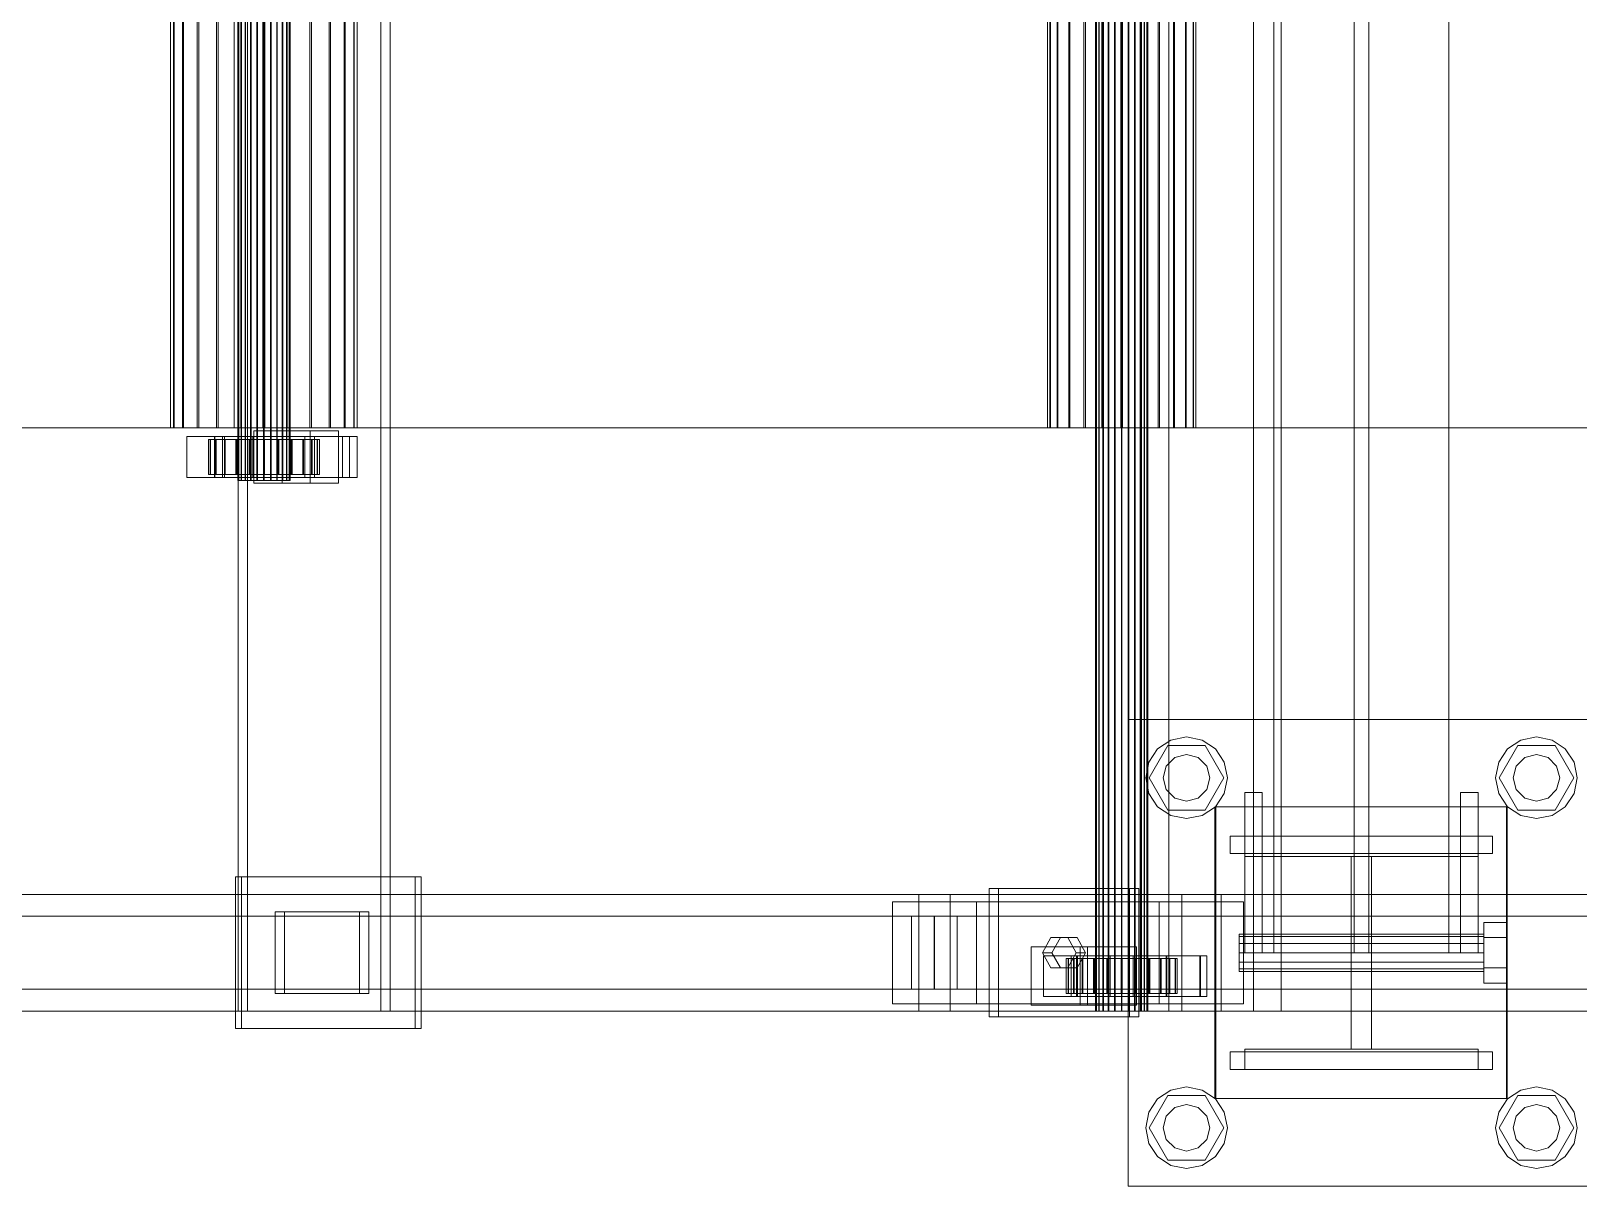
# Model space of a CAD drawing. Header units: millimetres. Extents: x -2500 to 58855, y -53268 to 6837.
# Drawn here: x 35230 to 35760, y -18510 to -18114 of the extents above; entities that cross this region are included whole.
import ezdxf

# ---------------------------------------------------------------- set-up
doc = ezdxf.new("R2010")
doc.units = ezdxf.units.MM
doc.layers.add('superior_C03', color=7, linetype='Continuous', lineweight=0)

msp = doc.modelspace()

# ---------------------------------------------------------------- linework, layer by layer
at = {"layer": 'superior_C03'}
for p, q in [((35300.922, -17550), (35300.922, -18450)), ((35304.154, -18450), (35304.154, -17550)), ((35349.845, -18450), (35349.845, -17550)), ((35353.077, -17550), (35353.077, -18450)), ((35594.959, -18450), (35594.959, -17550)), ((35595.24, -18450), (35595.24, -17550)), ((35595.291, -18450), (35595.291, -17550)), ((35596.116, -18450), (35596.116, -17550)), ((35596.214, -18450), (35596.214, -17550)), ((35597.526, -18450), (35597.526, -17550)), ((35597.664, -18450), (35597.664, -17550)), ((35599.374, -18450), (35599.374, -17550)), ((35599.543, -18450), (35599.543, -17550)), ((35601.535, -18450), (35601.535, -17550)), ((35601.724, -18450), (35601.724, -17550)), ((35603.86, -18450), (35603.86, -17550)), ((35604.056, -18450), (35604.056, -17550)), ((35606.193, -18450), (35606.193, -17550)), ((35606.382, -18450), (35606.382, -17550)), ((35608.373, -18450), (35608.373, -17550)), ((35608.543, -18450), (35608.543, -17550)), ((35610.253, -18450), (35610.253, -17550)), ((35610.391, -18450), (35610.391, -17550)), ((35610.702, -17550), (35610.702, -18450)), ((35611.703, -18450), (35611.703, -17550)), ((35611.801, -18450), (35611.801, -17550)), ((35612.626, -17550), (35612.626, -18450)), ((35612.677, -18450), (35612.677, -17550)), ((35612.958, -18450), (35612.958, -17550)), ((35620.127, -18450), (35620.127, -17550)), ((35649.224, -18450), (35649.224, -17550)), ((35658.65, -17550), (35658.65, -18450)), ((35656.195, -17570), (35656.195, -18430)), ((35683.695, -17570), (35683.695, -18430)), ((35688.695, -18430), (35688.695, -17570)), ((35716.195, -18430), (35716.195, -17570)), ((35300.765, -18268), (35300.765, -17732)), ((35301.046, -18268), (35301.046, -17732)), ((35301.097, -18268), (35301.097, -17732)), ((35301.921, -18268), (35301.921, -17732)), ((35302.019, -18268), (35302.019, -17732)), ((35303.331, -18268), (35303.331, -17732)), ((35303.47, -18268), (35303.47, -17732)), ((35305.18, -18268), (35305.18, -17732)), ((35305.349, -18268), (35305.349, -17732)), ((35307.34, -18268), (35307.34, -17732)), ((35307.529, -18268), (35307.529, -17732)), ((35309.666, -18268), (35309.666, -17732)), ((35309.862, -18268), (35309.862, -17732)), ((35311.999, -18268), (35311.999, -17732)), ((35312.188, -18268), (35312.188, -17732)), ((35314.179, -18268), (35314.179, -17732)), ((35314.349, -18268), (35314.349, -17732)), ((35316.058, -18268), (35316.058, -17732)), ((35316.197, -18268), (35316.197, -17732)), ((35317.509, -18268), (35317.509, -17732)), ((35317.607, -18268), (35317.607, -17732)), ((35318.431, -17732), (35318.431, -18268)), ((35318.482, -18268), (35318.482, -17732)), ((35318.763, -18268), (35318.763, -17732)), ((35277.766, -18250), (35277.766, -17750)), ((35278.766, -18250), (35278.766, -17750)), ((35278.946, -18250), (35278.946, -17750)), ((35281.879, -18250), (35281.879, -17750)), ((35282.227, -18250), (35282.227, -17750)), ((35286.892, -18250), (35286.892, -17750)), ((35287.384, -18250), (35287.384, -17750)), ((35293.464, -18250), (35293.464, -17750)), ((35294.066, -18250), (35294.066, -17750)), ((35301.146, -18250), (35301.146, -17750)), ((35301.818, -18250), (35301.818, -17750)), ((35309.416, -18250), (35309.416, -17750)), ((35310.112, -18250), (35310.112, -17750)), ((35317.71, -18250), (35317.71, -17750)), ((35318.382, -18250), (35318.382, -17750)), ((35325.462, -18250), (35325.462, -17750)), ((35326.064, -18250), (35326.064, -17750)), ((35332.144, -18250), (35332.144, -17750)), ((35332.636, -18250), (35332.636, -17750)), ((35337.301, -18250), (35337.301, -17750)), ((35337.649, -18250), (35337.649, -17750)), ((35340.582, -17750), (35340.582, -18250)), ((35340.762, -18250), (35340.762, -17750)), ((35341.762, -18250), (35341.762, -17750)), ((35578.56, -18250), (35578.56, -17750)), ((35579.354, -18250), (35579.354, -17750)), ((35579.497, -18250), (35579.497, -17750)), ((35581.824, -18250), (35581.824, -17750)), ((35582.101, -18250), (35582.101, -17750)), ((35585.804, -18250), (35585.804, -17750)), ((35586.194, -18250), (35586.194, -17750)), ((35591.02, -18250), (35591.02, -17750)), ((35591.498, -18250), (35591.498, -17750)), ((35597.118, -18250), (35597.118, -17750)), ((35597.652, -18250), (35597.652, -17750)), ((35603.682, -18250), (35603.682, -17750)), ((35604.235, -18250), (35604.235, -17750)), ((35610.265, -18250), (35610.265, -17750)), ((35610.799, -18250), (35610.799, -17750)), ((35616.418, -18250), (35616.418, -17750)), ((35616.897, -18250), (35616.897, -17750)), ((35621.722, -18250), (35621.722, -17750)), ((35622.113, -18250), (35622.113, -17750)), ((35625.816, -18250), (35625.816, -17750)), ((35626.092, -18250), (35626.092, -17750)), ((35628.42, -17750), (35628.42, -18250)), ((35628.563, -18250), (35628.563, -17750)), ((35629.357, -18250), (35629.357, -17750)), ((35299.53, -18000), (35299.53, -18250)), ((35301.146, -18250), (35301.146, -18000)), ((36944.047, -18250), (27467.597, -18250)), ((27468.944, -18250), (36945.393, -18250)), ((34355.738, -18250), (35299.53, -18250)), ((34357.353, -18250), (35301.146, -18250)), ((35278.946, -18250), (35277.766, -18250)), ((35277.766, -18250), (35278.766, -18250)), ((35278.766, -18250), (35281.879, -18250)), ((35282.227, -18250), (35278.946, -18250)), ((35281.879, -18250), (35286.892, -18250)), ((35287.384, -18250), (35282.227, -18250)), ((35292.976, -18253), (35283.346, -18253)), ((35283.346, -18253), (35283.346, -18267)), ((35296.273, -18253), (35283.346, -18253)), ((35286.892, -18250), (35293.464, -18250)), ((35294.066, -18250), (35287.384, -18250)), ((35339.071, -18253), (35292.845, -18253)), ((35292.845, -18253), (35292.845, -18267)), ((35295.538, -18253), (35292.845, -18253)), ((35292.976, -18267), (35292.976, -18253)), ((35292.976, -18253), (35305.903, -18253)), ((35293.464, -18250), (35301.146, -18250)), ((35301.818, -18250), (35294.066, -18250)), ((35295.538, -18267), (35295.538, -18253)), ((35295.538, -18253), (35341.764, -18253)), ((35296.273, -18267), (35296.273, -18253)), ((35296.273, -18253), (35305.903, -18253)), ((35299.53, -18250), (35301.146, -18250)), ((35299.53, -18250), (36243.323, -18250)), ((35301.146, -18250), (36244.939, -18250)), ((35301.146, -18250), (35309.416, -18250)), ((35310.112, -18250), (35301.818, -18250)), ((35305.903, -18253), (35305.903, -18267)), ((35325.589, -18251), (35306.328, -18251)), ((35306.328, -18251), (35306.328, -18269)), ((35316.023, -18251), (35306.328, -18251)), ((35309.416, -18250), (35317.71, -18250)), ((35318.382, -18250), (35310.112, -18250)), ((35323.794, -18253), (35314.163, -18253)), ((35314.163, -18253), (35314.163, -18267)), ((35327.09, -18253), (35314.163, -18253)), ((35316.023, -18269), (35316.023, -18251)), ((35316.023, -18251), (35335.284, -18251)), ((35317.71, -18250), (35325.462, -18250)), ((35326.064, -18250), (35318.382, -18250)), ((35323.794, -18267), (35323.794, -18253)), ((35323.794, -18253), (35336.721, -18253)), ((35325.462, -18250), (35332.144, -18250)), ((35325.589, -18269), (35325.589, -18251)), ((35325.589, -18251), (35335.284, -18251)), ((35332.636, -18250), (35326.064, -18250)), ((35327.09, -18267), (35327.09, -18253)), ((35327.09, -18253), (35336.721, -18253)), ((35332.144, -18250), (35337.301, -18250)), ((35337.649, -18250), (35332.636, -18250)), ((35335.284, -18251), (35335.284, -18269)), ((35336.721, -18253), (35336.721, -18267)), ((35337.301, -18250), (35340.582, -18250)), ((35340.762, -18250), (35337.649, -18250)), ((35339.071, -18267), (35339.071, -18253)), ((35339.071, -18253), (35341.764, -18253)), ((35340.582, -18250), (35341.762, -18250)), ((35341.762, -18250), (35340.762, -18250)), ((35341.764, -18253), (35341.764, -18267)), ((35579.497, -18250), (35578.56, -18250)), ((35578.56, -18250), (35579.354, -18250)), ((35579.354, -18250), (35581.824, -18250)), ((35582.101, -18250), (35579.497, -18250)), ((35581.824, -18250), (35585.804, -18250)), ((35586.194, -18250), (35582.101, -18250)), ((35585.804, -18250), (35591.02, -18250)), ((35591.498, -18250), (35586.194, -18250)), ((35591.02, -18250), (35597.118, -18250)), ((35597.652, -18250), (35591.498, -18250)), ((35597.118, -18250), (35603.682, -18250)), ((35604.235, -18250), (35597.652, -18250)), ((35603.682, -18250), (35610.265, -18250)), ((35610.799, -18250), (35604.235, -18250)), ((35610.265, -18250), (35616.418, -18250)), ((35616.897, -18250), (35610.799, -18250)), ((35616.418, -18250), (35621.722, -18250)), ((35622.113, -18250), (35616.897, -18250)), ((35621.722, -18250), (35625.816, -18250)), ((35626.092, -18250), (35622.113, -18250)), ((35625.816, -18250), (35628.42, -18250)), ((35628.563, -18250), (35626.092, -18250)), ((35628.42, -18250), (35629.357, -18250)), ((35629.357, -18250), (35628.563, -18250)), ((35291.359, -18254), (35290.765, -18254)), ((35290.765, -18254), (35300.765, -18254)), ((35290.765, -18266), (35290.765, -18254)), ((35290.765, -18254), (35291.466, -18254)), ((35293.207, -18254), (35291.359, -18254)), ((35291.359, -18254), (35301.046, -18254)), ((35291.359, -18266), (35291.359, -18254)), ((35291.466, -18254), (35301.097, -18254)), ((35291.466, -18266), (35291.466, -18254)), ((35291.466, -18254), (35293.414, -18254)), ((35296.184, -18254), (35293.207, -18254)), ((35293.207, -18254), (35301.921, -18254)), ((35293.207, -18266), (35293.207, -18254)), ((35293.414, -18254), (35302.019, -18254)), ((35293.414, -18266), (35293.414, -18254)), ((35293.414, -18254), (35296.476, -18254)), ((35300.086, -18254), (35296.184, -18254)), ((35296.184, -18254), (35303.331, -18254)), ((35296.184, -18266), (35296.184, -18254)), ((35296.476, -18254), (35303.47, -18254)), ((35296.476, -18266), (35296.476, -18254)), ((35296.476, -18254), (35300.444, -18254)), ((35304.647, -18254), (35300.086, -18254)), ((35300.086, -18254), (35305.18, -18254)), ((35300.086, -18266), (35300.086, -18254)), ((35300.444, -18254), (35305.349, -18254)), ((35300.444, -18266), (35300.444, -18254)), ((35300.444, -18254), (35305.046, -18254)), ((35300.765, -18254), (35301.046, -18254)), ((35300.765, -18254), (35300.765, -18266)), ((35301.097, -18254), (35300.765, -18254)), ((35301.046, -18254), (35301.921, -18254)), ((35301.046, -18254), (35301.046, -18266)), ((35301.097, -18254), (35301.097, -18266)), ((35302.019, -18254), (35301.097, -18254)), ((35301.921, -18254), (35303.331, -18254)), ((35301.921, -18254), (35301.921, -18266)), ((35302.019, -18254), (35302.019, -18266)), ((35303.47, -18254), (35302.019, -18254)), ((35303.331, -18254), (35305.18, -18254)), ((35303.331, -18254), (35303.331, -18266)), ((35303.47, -18254), (35303.47, -18266)), ((35305.349, -18254), (35303.47, -18254)), ((35309.557, -18254), (35304.647, -18254)), ((35304.647, -18254), (35307.34, -18254)), ((35304.647, -18266), (35304.647, -18254)), ((35305.046, -18254), (35307.529, -18254)), ((35305.046, -18266), (35305.046, -18254)), ((35305.046, -18254), (35309.971, -18254)), ((35305.18, -18254), (35307.34, -18254)), ((35305.18, -18254), (35305.18, -18266)), ((35305.349, -18254), (35305.349, -18266)), ((35307.529, -18254), (35305.349, -18254)), ((35307.34, -18254), (35309.666, -18254)), ((35307.34, -18254), (35307.34, -18266)), ((35307.529, -18254), (35307.529, -18266)), ((35309.862, -18254), (35307.529, -18254)), ((35314.482, -18254), (35309.557, -18254)), ((35309.557, -18254), (35309.666, -18254)), ((35309.557, -18266), (35309.557, -18254)), ((35309.666, -18254), (35311.999, -18254)), ((35309.666, -18254), (35309.666, -18266)), ((35309.971, -18254), (35309.862, -18254)), ((35309.862, -18254), (35309.862, -18266)), ((35312.188, -18254), (35309.862, -18254)), ((35309.971, -18266), (35309.971, -18254)), ((35309.971, -18254), (35314.881, -18254)), ((35314.482, -18254), (35311.999, -18254)), ((35311.999, -18254), (35314.179, -18254)), ((35311.999, -18254), (35311.999, -18266)), ((35314.881, -18254), (35312.188, -18254)), ((35312.188, -18254), (35312.188, -18266)), ((35314.349, -18254), (35312.188, -18254)), ((35319.084, -18254), (35314.179, -18254)), ((35314.179, -18254), (35316.058, -18254)), ((35314.179, -18254), (35314.179, -18266)), ((35319.442, -18254), (35314.349, -18254)), ((35314.349, -18254), (35314.349, -18266)), ((35316.197, -18254), (35314.349, -18254)), ((35319.084, -18254), (35314.482, -18254)), ((35314.482, -18266), (35314.482, -18254)), ((35314.881, -18266), (35314.881, -18254)), ((35314.881, -18254), (35319.442, -18254)), ((35323.052, -18254), (35316.058, -18254)), ((35316.058, -18254), (35317.509, -18254)), ((35316.058, -18254), (35316.058, -18266)), ((35323.344, -18254), (35316.197, -18254)), ((35316.197, -18254), (35316.197, -18266)), ((35317.607, -18254), (35316.197, -18254)), ((35326.114, -18254), (35317.509, -18254)), ((35317.509, -18254), (35318.431, -18254)), ((35317.509, -18254), (35317.509, -18266)), ((35326.321, -18254), (35317.607, -18254)), ((35317.607, -18254), (35317.607, -18266)), ((35318.482, -18254), (35317.607, -18254)), ((35318.431, -18254), (35328.062, -18254)), ((35318.431, -18266), (35318.431, -18254)), ((35318.431, -18254), (35318.763, -18254)), ((35328.169, -18254), (35318.482, -18254)), ((35318.482, -18254), (35318.482, -18266)), ((35318.763, -18254), (35318.482, -18254)), ((35328.763, -18254), (35318.763, -18254)), ((35318.763, -18254), (35318.763, -18266)), ((35323.052, -18254), (35319.084, -18254)), ((35319.084, -18266), (35319.084, -18254)), ((35319.442, -18266), (35319.442, -18254)), ((35319.442, -18254), (35323.344, -18254)), ((35326.114, -18254), (35323.052, -18254)), ((35323.052, -18266), (35323.052, -18254)), ((35323.344, -18266), (35323.344, -18254)), ((35323.344, -18254), (35326.321, -18254)), ((35328.062, -18254), (35326.114, -18254)), ((35326.114, -18266), (35326.114, -18254)), ((35326.321, -18266), (35326.321, -18254)), ((35326.321, -18254), (35328.169, -18254)), ((35328.062, -18254), (35328.062, -18266)), ((35328.763, -18254), (35328.062, -18254)), ((35328.169, -18266), (35328.169, -18254)), ((35328.169, -18254), (35328.763, -18254)), ((35328.763, -18266), (35328.763, -18254)), ((35283.346, -18267), (35292.976, -18267)), ((35283.346, -18267), (35296.273, -18267)), ((35300.765, -18266), (35290.765, -18266)), ((35290.765, -18266), (35291.359, -18266)), ((35291.466, -18266), (35290.765, -18266)), ((35301.046, -18266), (35291.359, -18266)), ((35291.359, -18266), (35293.207, -18266)), ((35301.097, -18266), (35291.466, -18266)), ((35293.414, -18266), (35291.466, -18266)), ((35292.845, -18267), (35339.071, -18267)), ((35292.845, -18267), (35295.538, -18267)), ((35305.903, -18267), (35292.976, -18267)), ((35301.921, -18266), (35293.207, -18266)), ((35293.207, -18266), (35296.184, -18266)), ((35302.019, -18266), (35293.414, -18266)), ((35296.476, -18266), (35293.414, -18266)), ((35341.764, -18267), (35295.538, -18267)), ((35303.331, -18266), (35296.184, -18266)), ((35296.184, -18266), (35300.086, -18266)), ((35305.903, -18267), (35296.273, -18267)), ((35303.47, -18266), (35296.476, -18266)), ((35300.444, -18266), (35296.476, -18266)), ((35305.18, -18266), (35300.086, -18266)), ((35300.086, -18266), (35304.647, -18266)), ((35305.349, -18266), (35300.444, -18266)), ((35305.046, -18266), (35300.444, -18266)), ((35301.046, -18266), (35300.765, -18266)), ((35300.765, -18266), (35301.097, -18266)), ((35301.097, -18268), (35300.765, -18268)), ((35300.765, -18268), (35301.046, -18268)), ((35301.921, -18266), (35301.046, -18266)), ((35301.046, -18268), (35301.921, -18268)), ((35301.097, -18266), (35302.019, -18266)), ((35302.019, -18268), (35301.097, -18268)), ((35303.331, -18266), (35301.921, -18266)), ((35301.921, -18268), (35303.331, -18268)), ((35302.019, -18266), (35303.47, -18266)), ((35303.47, -18268), (35302.019, -18268)), ((35305.18, -18266), (35303.331, -18266)), ((35303.331, -18268), (35305.18, -18268)), ((35303.47, -18266), (35305.349, -18266)), ((35305.349, -18268), (35303.47, -18268)), ((35307.34, -18266), (35304.647, -18266)), ((35304.647, -18266), (35309.557, -18266)), ((35307.529, -18266), (35305.046, -18266)), ((35309.971, -18266), (35305.046, -18266)), ((35307.34, -18266), (35305.18, -18266)), ((35305.18, -18268), (35307.34, -18268)), ((35305.349, -18266), (35307.529, -18266)), ((35307.529, -18268), (35305.349, -18268)), ((35306.328, -18269), (35325.589, -18269)), ((35316.023, -18269), (35306.328, -18269)), ((35309.666, -18266), (35307.34, -18266)), ((35307.34, -18268), (35309.666, -18268)), ((35307.529, -18266), (35309.862, -18266)), ((35309.862, -18268), (35307.529, -18268)), ((35309.666, -18266), (35309.557, -18266)), ((35309.557, -18266), (35314.482, -18266)), ((35311.999, -18266), (35309.666, -18266)), ((35309.666, -18268), (35311.999, -18268)), ((35309.862, -18266), (35309.971, -18266)), ((35309.862, -18266), (35312.188, -18266)), ((35312.188, -18268), (35309.862, -18268)), ((35314.881, -18266), (35309.971, -18266)), ((35314.179, -18266), (35311.999, -18266)), ((35311.999, -18266), (35314.482, -18266)), ((35311.999, -18268), (35314.179, -18268)), ((35312.188, -18266), (35314.881, -18266)), ((35312.188, -18266), (35314.349, -18266)), ((35314.349, -18268), (35312.188, -18268)), ((35314.163, -18267), (35323.794, -18267)), ((35314.163, -18267), (35327.09, -18267)), ((35316.058, -18266), (35314.179, -18266)), ((35314.179, -18266), (35319.084, -18266)), ((35314.179, -18268), (35316.058, -18268)), ((35314.349, -18266), (35319.442, -18266)), ((35314.349, -18266), (35316.197, -18266)), ((35316.197, -18268), (35314.349, -18268)), ((35314.482, -18266), (35319.084, -18266)), ((35319.442, -18266), (35314.881, -18266)), ((35335.284, -18269), (35316.023, -18269)), ((35317.509, -18266), (35316.058, -18266)), ((35316.058, -18266), (35323.052, -18266)), ((35316.058, -18268), (35317.509, -18268)), ((35316.197, -18266), (35323.344, -18266)), ((35316.197, -18266), (35317.607, -18266)), ((35317.607, -18268), (35316.197, -18268)), ((35318.431, -18266), (35317.509, -18266)), ((35317.509, -18266), (35326.114, -18266)), ((35317.509, -18268), (35318.431, -18268)), ((35317.607, -18266), (35326.321, -18266)), ((35317.607, -18266), (35318.482, -18266)), ((35318.482, -18268), (35317.607, -18268)), ((35328.062, -18266), (35318.431, -18266)), ((35318.763, -18266), (35318.431, -18266)), ((35318.431, -18268), (35318.763, -18268)), ((35318.482, -18266), (35328.169, -18266)), ((35318.482, -18266), (35318.763, -18266)), ((35318.763, -18268), (35318.482, -18268)), ((35318.763, -18266), (35328.763, -18266)), ((35319.084, -18266), (35323.052, -18266)), ((35323.344, -18266), (35319.442, -18266)), ((35323.052, -18266), (35326.114, -18266)), ((35326.321, -18266), (35323.344, -18266)), ((35336.721, -18267), (35323.794, -18267)), ((35335.284, -18269), (35325.589, -18269)), ((35326.114, -18266), (35328.062, -18266)), ((35328.169, -18266), (35326.321, -18266)), ((35336.721, -18267), (35327.09, -18267)), ((35328.062, -18266), (35328.763, -18266)), ((35328.763, -18266), (35328.169, -18266)), ((35341.764, -18267), (35339.071, -18267)), ((35606.195, -18510), (35606.195, -18350)), ((35606.195, -18350), (35766.195, -18350)), ((35613.395, -18370), (35619.795, -18358.915)), ((35616.295, -18360.101), (35620.837, -18357.066)), ((35619.795, -18358.915), (35632.595, -18358.915)), ((35620.837, -18357.066), (35626.195, -18356)), ((35626.195, -18356), (35631.552, -18357.066)), ((35631.552, -18357.066), (35636.094, -18360.101)), ((35632.595, -18358.915), (35638.995, -18370)), ((35733.395, -18370), (35739.795, -18358.915)), ((35736.295, -18360.101), (35740.837, -18357.066)), ((35739.795, -18358.915), (35752.595, -18358.915)), ((35740.837, -18357.066), (35746.195, -18356)), ((35746.195, -18356), (35751.552, -18357.066)), ((35751.552, -18357.066), (35756.094, -18360.101)), ((35752.595, -18358.915), (35758.995, -18370)), ((35612.195, -18370), (35613.26, -18364.642)), ((35613.26, -18364.642), (35616.295, -18360.101)), ((35619.266, -18366), (35622.195, -18363.072)), ((35622.195, -18363.072), (35626.195, -18362)), ((35626.195, -18362), (35630.195, -18363.072)), ((35630.195, -18363.072), (35633.123, -18366)), ((35636.094, -18360.101), (35639.129, -18364.642)), ((35639.129, -18364.642), (35640.195, -18370)), ((35732.195, -18370), (35733.26, -18364.642)), ((35733.26, -18364.642), (35736.295, -18360.101)), ((35739.266, -18366), (35742.195, -18363.072)), ((35742.195, -18363.072), (35746.195, -18362)), ((35746.195, -18362), (35750.195, -18363.072)), ((35750.195, -18363.072), (35753.123, -18366)), ((35756.094, -18360.101), (35759.129, -18364.642)), ((35759.129, -18364.642), (35760.195, -18370)), ((35613.26, -18375.358), (35612.195, -18370)), ((35619.795, -18381.085), (35613.395, -18370)), ((35618.195, -18370), (35619.266, -18366)), ((35619.266, -18374), (35618.195, -18370)), ((35638.995, -18370), (35632.595, -18381.085)), ((35633.123, -18366), (35634.195, -18370)), ((35634.195, -18370), (35633.123, -18374)), ((35640.195, -18370), (35639.129, -18375.358)), ((35733.26, -18375.358), (35732.195, -18370)), ((35739.795, -18381.085), (35733.395, -18370)), ((35738.195, -18370), (35739.266, -18366)), ((35739.266, -18374), (35738.195, -18370)), ((35758.995, -18370), (35752.595, -18381.085)), ((35753.123, -18366), (35754.195, -18370)), ((35754.195, -18370), (35753.123, -18374)), ((35760.195, -18370), (35759.129, -18375.358)), ((35616.295, -18379.899), (35613.26, -18375.358)), ((35622.195, -18376.928), (35619.266, -18374)), ((35633.123, -18374), (35630.195, -18376.928)), ((35639.129, -18375.358), (35636.094, -18379.899)), ((35646.195, -18430), (35646.195, -18375)), ((35646.195, -18375), (35652.195, -18375)), ((35652.195, -18430), (35652.195, -18375)), ((35720.195, -18430), (35720.195, -18375)), ((35720.195, -18375), (35726.195, -18375)), ((35726.195, -18430), (35726.195, -18375)), ((35736.295, -18379.899), (35733.26, -18375.358)), ((35742.195, -18376.928), (35739.266, -18374)), ((35753.123, -18374), (35750.195, -18376.928)), ((35759.129, -18375.358), (35756.094, -18379.899)), ((35620.837, -18382.934), (35616.295, -18379.899)), ((35632.595, -18381.085), (35619.795, -18381.085)), ((35626.195, -18378), (35622.195, -18376.928)), ((35630.195, -18376.928), (35626.195, -18378)), ((35636.094, -18379.899), (35631.552, -18382.934)), ((35635.925, -18480), (35635.925, -18380)), ((35635.925, -18380), (35735.925, -18380)), ((35636.195, -18480), (35636.195, -18380)), ((35636.195, -18380), (35736.195, -18380)), ((35735.925, -18380), (35735.925, -18480)), ((35736.195, -18380), (35736.195, -18480)), ((35740.837, -18382.934), (35736.295, -18379.899)), ((35752.595, -18381.085), (35739.795, -18381.085)), ((35746.195, -18378), (35742.195, -18376.928)), ((35750.195, -18376.928), (35746.195, -18378)), ((35756.094, -18379.899), (35751.552, -18382.934)), ((35626.195, -18384), (35620.837, -18382.934)), ((35631.552, -18382.934), (35626.195, -18384)), ((35746.195, -18384), (35740.837, -18382.934)), ((35751.552, -18382.934), (35746.195, -18384)), ((35641.195, -18390), (35731.195, -18390)), ((35641.195, -18396), (35641.195, -18390)), ((35646.195, -18397), (35646.195, -18390)), ((35646.195, -18390), (35726.195, -18390)), ((35726.195, -18390), (35726.195, -18397)), ((35731.195, -18396), (35731.195, -18390)), ((35641.195, -18396), (35731.195, -18396)), ((35726.195, -18397), (35646.195, -18397)), ((35682.695, -18463), (35682.695, -18397)), ((35682.695, -18397), (35689.695, -18397)), ((35689.695, -18397), (35689.695, -18463)), ((35361.588, -18404), (35299.952, -18404)), ((35299.952, -18404), (35299.952, -18456)), ((35302.107, -18404), (35299.952, -18404)), ((35302.107, -18456), (35302.107, -18404)), ((35302.107, -18404), (35363.742, -18404)), ((35361.588, -18456), (35361.588, -18404)), ((35361.588, -18404), (35363.742, -18404)), ((35363.742, -18404), (35363.742, -18456)), ((35534.358, -18410), (34378.693, -18410)), ((34389.466, -18410), (35545.13, -18410)), ((35624.576, -18410), (34468.912, -18410)), ((34482.377, -18410), (35638.042, -18410)), ((35554.19, -18412.5), (35525.298, -18412.5)), ((35525.298, -18412.5), (35525.298, -18447.5)), ((35616.863, -18412.5), (35525.298, -18412.5)), ((35534.358, -18410), (35534.358, -18450)), ((35545.13, -18410), (35534.358, -18410)), ((36690.023, -18410), (35534.358, -18410)), ((35545.13, -18450), (35545.13, -18410)), ((35545.13, -18410), (36700.795, -18410)), ((35554.19, -18447.5), (35554.19, -18412.5)), ((35554.19, -18412.5), (35645.755, -18412.5)), ((35606.652, -18408), (35558.499, -18408)), ((35558.499, -18408), (35558.499, -18452)), ((35561.731, -18408), (35558.499, -18408)), ((35561.731, -18452), (35561.731, -18408)), ((35561.731, -18408), (35609.883, -18408)), ((35606.652, -18452), (35606.652, -18408)), ((35606.652, -18408), (35609.883, -18408)), ((35609.883, -18408), (35609.883, -18452)), ((35616.863, -18447.5), (35616.863, -18412.5)), ((35616.863, -18412.5), (35645.755, -18412.5)), ((35624.576, -18410), (35624.576, -18450)), ((35638.042, -18410), (35624.576, -18410)), ((36780.241, -18410), (35624.576, -18410)), ((35638.042, -18450), (35638.042, -18410)), ((35638.042, -18410), (36793.707, -18410)), ((35645.755, -18412.5), (35645.755, -18447.5)), ((35531.92, -18417.5), (34467.82, -18417.5)), ((34483.469, -18417.5), (35547.569, -18417.5)), ((35342.523, -18416), (35313.631, -18416)), ((35313.631, -18416), (35313.631, -18444)), ((35316.863, -18416), (35313.631, -18416)), ((35316.863, -18444), (35316.863, -18416)), ((35316.863, -18416), (35345.755, -18416)), ((35342.523, -18444), (35342.523, -18416)), ((35342.523, -18416), (35345.755, -18416)), ((35345.755, -18416), (35345.755, -18444)), ((35531.92, -18417.5), (35531.92, -18442.5)), ((35547.569, -18417.5), (35531.92, -18417.5)), ((35539.795, -18417.5), (35539.693, -18417.5)), ((35539.693, -18417.5), (35539.693, -18442.5)), ((35539.693, -18417.5), (36786.922, -18417.5)), ((35539.795, -18442.5), (35539.795, -18417.5)), ((36787.025, -18417.5), (35539.795, -18417.5)), ((35547.569, -18442.5), (35547.569, -18417.5)), ((35644.195, -18424.457), (35644.195, -18423.6)), ((35728.195, -18423.6), (35644.195, -18423.6)), ((35728.195, -18424.8), (35728.195, -18419.6)), ((35736.195, -18419.6), (35728.195, -18419.6)), ((35728.195, -18423.6), (35728.195, -18424.457)), ((35736.195, -18419.6), (35736.195, -18424.8)), ((35592.206, -18428), (35572.945, -18428)), ((35572.945, -18428), (35572.945, -18448)), ((35589.75, -18428), (35572.945, -18428)), ((35576.797, -18430), (35579.686, -18424.804)), ((35579.686, -18424.804), (35585.464, -18424.804)), ((35582.918, -18424.804), (35579.686, -18424.804)), ((35582.918, -18424.804), (35580.029, -18430)), ((35588.696, -18424.804), (35582.918, -18424.804)), ((35585.464, -18424.804), (35588.354, -18430)), ((35588.696, -18424.804), (35585.464, -18424.804)), ((35591.585, -18430), (35588.696, -18424.804)), ((35589.75, -18448), (35589.75, -18428)), ((35589.75, -18428), (35609.011, -18428)), ((35592.206, -18448), (35592.206, -18428)), ((35592.206, -18428), (35609.011, -18428)), ((35609.011, -18428), (35609.011, -18448)), ((35644.195, -18424.457), (35644.195, -18426.8)), ((35644.195, -18424.457), (35728.195, -18424.457)), ((35644.195, -18426.8), (35644.195, -18430)), ((35644.195, -18426.8), (35728.195, -18426.8)), ((35728.195, -18424.457), (35728.195, -18426.8)), ((35728.195, -18424.8), (35728.195, -18435.2)), ((35728.195, -18424.8), (35736.195, -18424.8)), ((35728.195, -18426.8), (35728.195, -18430)), ((35736.195, -18424.8), (35736.195, -18435.2)), ((35579.686, -18435.196), (35576.797, -18430)), ((35576.797, -18430), (35580.029, -18430)), ((35588.672, -18431), (35577.116, -18431)), ((35577.116, -18431), (35577.116, -18445)), ((35588.427, -18431), (35577.116, -18431)), ((35580.029, -18430), (35582.918, -18435.196)), ((35585.553, -18432), (35584.959, -18432)), ((35584.959, -18432), (35594.959, -18432)), ((35584.959, -18444), (35584.959, -18432)), ((35584.959, -18432), (35585.66, -18432)), ((35588.354, -18430), (35585.464, -18435.196)), ((35587.402, -18432), (35585.553, -18432)), ((35585.553, -18432), (35595.24, -18432)), ((35585.553, -18444), (35585.553, -18432)), ((35585.66, -18432), (35595.291, -18432)), ((35585.66, -18444), (35585.66, -18432)), ((35585.66, -18432), (35587.608, -18432)), ((35630.956, -18431), (35586.656, -18431)), ((35586.656, -18431), (35586.656, -18445)), ((35588.81, -18431), (35586.656, -18431)), ((35590.378, -18432), (35587.402, -18432)), ((35587.402, -18432), (35596.116, -18432)), ((35587.402, -18444), (35587.402, -18432)), ((35587.608, -18432), (35596.214, -18432)), ((35587.608, -18444), (35587.608, -18432)), ((35587.608, -18432), (35590.67, -18432)), ((35591.585, -18430), (35588.354, -18430)), ((35588.427, -18445), (35588.427, -18431)), ((35588.427, -18431), (35599.983, -18431)), ((35588.672, -18445), (35588.672, -18431)), ((35588.672, -18431), (35599.983, -18431)), ((35588.696, -18435.196), (35591.585, -18430)), ((35588.81, -18445), (35588.81, -18431)), ((35588.81, -18431), (35633.111, -18431)), ((35594.28, -18432), (35590.378, -18432)), ((35590.378, -18432), (35597.526, -18432)), ((35590.378, -18444), (35590.378, -18432)), ((35590.67, -18432), (35597.664, -18432)), ((35590.67, -18444), (35590.67, -18432)), ((35590.67, -18432), (35594.638, -18432)), ((35598.841, -18432), (35594.28, -18432)), ((35594.28, -18432), (35599.374, -18432)), ((35594.28, -18444), (35594.28, -18432)), ((35594.638, -18432), (35599.543, -18432)), ((35594.638, -18444), (35594.638, -18432)), ((35594.638, -18432), (35599.241, -18432)), ((35594.959, -18432), (35595.24, -18432)), ((35594.959, -18432), (35594.959, -18444)), ((35595.291, -18432), (35594.959, -18432)), ((35595.24, -18432), (35596.116, -18432)), ((35595.24, -18432), (35595.24, -18444)), ((35595.291, -18432), (35595.291, -18444)), ((35596.214, -18432), (35595.291, -18432)), ((35596.116, -18432), (35597.526, -18432)), ((35596.116, -18432), (35596.116, -18444)), ((35596.214, -18432), (35596.214, -18444)), ((35597.664, -18432), (35596.214, -18432)), ((35597.526, -18432), (35599.374, -18432)), ((35597.526, -18432), (35597.526, -18444)), ((35597.664, -18432), (35597.664, -18444)), ((35599.543, -18432), (35597.664, -18432)), ((35603.752, -18432), (35598.841, -18432)), ((35598.841, -18432), (35601.535, -18432)), ((35598.841, -18444), (35598.841, -18432)), ((35599.241, -18432), (35601.724, -18432)), ((35599.241, -18444), (35599.241, -18432)), ((35599.241, -18432), (35604.165, -18432)), ((35599.374, -18432), (35601.535, -18432)), ((35599.374, -18432), (35599.374, -18444)), ((35599.543, -18432), (35599.543, -18444)), ((35601.724, -18432), (35599.543, -18432)), ((35599.983, -18431), (35599.983, -18445)), ((35601.535, -18432), (35603.86, -18432)), ((35601.535, -18432), (35601.535, -18444)), ((35601.724, -18432), (35601.724, -18444)), ((35604.056, -18432), (35601.724, -18432)), ((35608.676, -18432), (35603.752, -18432)), ((35603.752, -18432), (35603.86, -18432)), ((35603.752, -18444), (35603.752, -18432)), ((35603.86, -18432), (35606.193, -18432)), ((35603.86, -18432), (35603.86, -18444)), ((35604.165, -18432), (35604.056, -18432)), ((35604.056, -18432), (35604.056, -18444)), ((35606.382, -18432), (35604.056, -18432)), ((35604.165, -18444), (35604.165, -18432)), ((35604.165, -18432), (35609.075, -18432)), ((35608.676, -18432), (35606.193, -18432)), ((35606.193, -18432), (35608.373, -18432)), ((35606.193, -18432), (35606.193, -18444)), ((35609.075, -18432), (35606.382, -18432)), ((35606.382, -18432), (35606.382, -18444)), ((35608.543, -18432), (35606.382, -18432)), ((35619.49, -18431), (35607.933, -18431)), ((35607.933, -18431), (35607.933, -18445)), ((35619.244, -18431), (35607.933, -18431)), ((35613.279, -18432), (35608.373, -18432)), ((35608.373, -18432), (35610.253, -18432)), ((35608.373, -18432), (35608.373, -18444)), ((35613.637, -18432), (35608.543, -18432)), ((35608.543, -18432), (35608.543, -18444)), ((35610.391, -18432), (35608.543, -18432)), ((35613.279, -18432), (35608.676, -18432)), ((35608.676, -18444), (35608.676, -18432)), ((35609.075, -18444), (35609.075, -18432)), ((35609.075, -18432), (35613.637, -18432)), ((35617.246, -18432), (35610.253, -18432)), ((35610.253, -18432), (35611.703, -18432)), ((35610.253, -18432), (35610.253, -18444)), ((35617.539, -18432), (35610.391, -18432)), ((35610.391, -18432), (35610.391, -18444)), ((35611.801, -18432), (35610.391, -18432)), ((35620.309, -18432), (35611.703, -18432)), ((35611.703, -18432), (35612.626, -18432)), ((35611.703, -18432), (35611.703, -18444)), ((35620.515, -18432), (35611.801, -18432)), ((35611.801, -18432), (35611.801, -18444)), ((35612.677, -18432), (35611.801, -18432)), ((35612.626, -18432), (35622.256, -18432)), ((35612.626, -18444), (35612.626, -18432)), ((35612.626, -18432), (35612.958, -18432)), ((35622.363, -18432), (35612.677, -18432)), ((35612.677, -18432), (35612.677, -18444)), ((35612.958, -18432), (35612.677, -18432)), ((35622.957, -18432), (35612.958, -18432)), ((35612.958, -18432), (35612.958, -18444)), ((35617.246, -18432), (35613.279, -18432)), ((35613.279, -18444), (35613.279, -18432)), ((35613.637, -18444), (35613.637, -18432)), ((35613.637, -18432), (35617.539, -18432)), ((35620.309, -18432), (35617.246, -18432)), ((35617.246, -18444), (35617.246, -18432)), ((35617.539, -18444), (35617.539, -18432)), ((35617.539, -18432), (35620.515, -18432)), ((35619.244, -18445), (35619.244, -18431)), ((35619.244, -18431), (35630.801, -18431)), ((35619.49, -18445), (35619.49, -18431)), ((35619.49, -18431), (35630.801, -18431)), ((35622.256, -18432), (35620.309, -18432)), ((35620.309, -18444), (35620.309, -18432)), ((35620.515, -18444), (35620.515, -18432)), ((35620.515, -18432), (35622.363, -18432)), ((35622.256, -18432), (35622.256, -18444)), ((35622.957, -18432), (35622.256, -18432)), ((35622.363, -18444), (35622.363, -18432)), ((35622.363, -18432), (35622.957, -18432)), ((35622.957, -18444), (35622.957, -18432)), ((35630.801, -18431), (35630.801, -18445)), ((35630.956, -18445), (35630.956, -18431)), ((35630.956, -18431), (35633.111, -18431)), ((35633.111, -18431), (35633.111, -18445)), ((35644.195, -18430), (35644.195, -18433.2)), ((35644.195, -18430), (35728.195, -18430)), ((35644.195, -18433.2), (35644.195, -18435.543)), ((35644.195, -18433.2), (35728.195, -18433.2)), ((35646.195, -18430), (35652.195, -18430)), ((35716.195, -18430), (35656.195, -18430)), ((35688.695, -18430), (35683.695, -18430)), ((35720.195, -18430), (35726.195, -18430)), ((35728.195, -18430), (35728.195, -18433.2)), ((35728.195, -18433.2), (35728.195, -18435.543)), ((35585.464, -18435.196), (35579.686, -18435.196)), ((35582.918, -18435.196), (35579.686, -18435.196)), ((35582.918, -18435.196), (35588.696, -18435.196)), ((35588.696, -18435.196), (35585.464, -18435.196)), ((35644.195, -18435.543), (35644.195, -18436.4)), ((35644.195, -18435.543), (35728.195, -18435.543)), ((35644.195, -18436.4), (35728.195, -18436.4)), ((35728.195, -18435.2), (35728.195, -18440.4)), ((35728.195, -18435.2), (35736.195, -18435.2)), ((35728.195, -18435.543), (35728.195, -18436.4)), ((35736.195, -18435.2), (35736.195, -18440.4)), ((34467.82, -18442.5), (35531.92, -18442.5)), ((34483.469, -18442.5), (35547.569, -18442.5)), ((35313.631, -18444), (35342.523, -18444)), ((35313.631, -18444), (35316.863, -18444)), ((35345.755, -18444), (35316.863, -18444)), ((35345.755, -18444), (35342.523, -18444)), ((35531.92, -18442.5), (35547.569, -18442.5)), ((35539.693, -18442.5), (35539.795, -18442.5)), ((35539.693, -18442.5), (36786.922, -18442.5)), ((35539.795, -18442.5), (36787.025, -18442.5)), ((35594.959, -18444), (35584.959, -18444)), ((35584.959, -18444), (35585.553, -18444)), ((35585.66, -18444), (35584.959, -18444)), ((35595.24, -18444), (35585.553, -18444)), ((35585.553, -18444), (35587.402, -18444)), ((35595.291, -18444), (35585.66, -18444)), ((35587.608, -18444), (35585.66, -18444)), ((35596.116, -18444), (35587.402, -18444)), ((35587.402, -18444), (35590.378, -18444)), ((35596.214, -18444), (35587.608, -18444)), ((35590.67, -18444), (35587.608, -18444)), ((35597.526, -18444), (35590.378, -18444)), ((35590.378, -18444), (35594.28, -18444)), ((35597.664, -18444), (35590.67, -18444)), ((35594.638, -18444), (35590.67, -18444)), ((35599.374, -18444), (35594.28, -18444)), ((35594.28, -18444), (35598.841, -18444)), ((35599.543, -18444), (35594.638, -18444)), ((35599.241, -18444), (35594.638, -18444)), ((35595.24, -18444), (35594.959, -18444)), ((35594.959, -18444), (35595.291, -18444)), ((35596.116, -18444), (35595.24, -18444)), ((35595.291, -18444), (35596.214, -18444)), ((35597.526, -18444), (35596.116, -18444)), ((35596.214, -18444), (35597.664, -18444)), ((35599.374, -18444), (35597.526, -18444)), ((35597.664, -18444), (35599.543, -18444)), ((35601.535, -18444), (35598.841, -18444)), ((35598.841, -18444), (35603.752, -18444)), ((35601.724, -18444), (35599.241, -18444)), ((35604.165, -18444), (35599.241, -18444)), ((35601.535, -18444), (35599.374, -18444)), ((35599.543, -18444), (35601.724, -18444)), ((35603.86, -18444), (35601.535, -18444)), ((35601.724, -18444), (35604.056, -18444)), ((35603.86, -18444), (35603.752, -18444)), ((35603.752, -18444), (35608.676, -18444)), ((35606.193, -18444), (35603.86, -18444)), ((35604.056, -18444), (35604.165, -18444)), ((35604.056, -18444), (35606.382, -18444)), ((35609.075, -18444), (35604.165, -18444)), ((35608.373, -18444), (35606.193, -18444)), ((35606.193, -18444), (35608.676, -18444)), ((35606.382, -18444), (35609.075, -18444)), ((35606.382, -18444), (35608.543, -18444)), ((35610.253, -18444), (35608.373, -18444)), ((35608.373, -18444), (35613.279, -18444)), ((35608.543, -18444), (35613.637, -18444)), ((35608.543, -18444), (35610.391, -18444)), ((35608.676, -18444), (35613.279, -18444)), ((35613.637, -18444), (35609.075, -18444)), ((35611.703, -18444), (35610.253, -18444)), ((35610.253, -18444), (35617.246, -18444)), ((35610.391, -18444), (35617.539, -18444)), ((35610.391, -18444), (35611.801, -18444)), ((35612.626, -18444), (35611.703, -18444)), ((35611.703, -18444), (35620.309, -18444)), ((35611.801, -18444), (35620.515, -18444)), ((35611.801, -18444), (35612.677, -18444)), ((35622.256, -18444), (35612.626, -18444)), ((35612.958, -18444), (35612.626, -18444)), ((35612.677, -18444), (35622.363, -18444)), ((35612.677, -18444), (35612.958, -18444)), ((35612.958, -18444), (35622.957, -18444)), ((35613.279, -18444), (35617.246, -18444)), ((35617.539, -18444), (35613.637, -18444)), ((35617.246, -18444), (35620.309, -18444)), ((35620.515, -18444), (35617.539, -18444)), ((35620.309, -18444), (35622.256, -18444)), ((35622.363, -18444), (35620.515, -18444)), ((35622.256, -18444), (35622.957, -18444)), ((35622.957, -18444), (35622.363, -18444)), ((35728.195, -18440.4), (35736.195, -18440.4)), ((34378.693, -18450), (35534.358, -18450)), ((34389.466, -18450), (35545.13, -18450)), ((34468.912, -18450), (35624.576, -18450)), ((34482.377, -18450), (35638.042, -18450)), ((35300.922, -18450), (35349.845, -18450)), ((35300.922, -18450), (35304.154, -18450)), ((35353.077, -18450), (35304.154, -18450)), ((35353.077, -18450), (35349.845, -18450)), ((35525.298, -18447.5), (35554.19, -18447.5)), ((35616.863, -18447.5), (35525.298, -18447.5)), ((35534.358, -18450), (35545.13, -18450)), ((35534.358, -18450), (36690.023, -18450)), ((35545.13, -18450), (36700.795, -18450)), ((35645.755, -18447.5), (35554.19, -18447.5)), ((35572.945, -18448), (35592.206, -18448)), ((35572.945, -18448), (35589.75, -18448)), ((35577.116, -18445), (35588.672, -18445)), ((35577.116, -18445), (35588.427, -18445)), ((35586.656, -18445), (35630.956, -18445)), ((35586.656, -18445), (35588.81, -18445)), ((35599.983, -18445), (35588.427, -18445)), ((35599.983, -18445), (35588.672, -18445)), ((35633.111, -18445), (35588.81, -18445)), ((35609.011, -18448), (35589.75, -18448)), ((35609.011, -18448), (35592.206, -18448)), ((35595.291, -18450), (35594.959, -18450)), ((35594.959, -18450), (35595.24, -18450)), ((35595.24, -18450), (35596.116, -18450)), ((35596.214, -18450), (35595.291, -18450)), ((35596.116, -18450), (35597.526, -18450)), ((35597.664, -18450), (35596.214, -18450)), ((35597.526, -18450), (35599.374, -18450)), ((35599.543, -18450), (35597.664, -18450)), ((35599.374, -18450), (35601.535, -18450)), ((35601.724, -18450), (35599.543, -18450)), ((35601.535, -18450), (35603.86, -18450)), ((35604.056, -18450), (35601.724, -18450)), ((35603.86, -18450), (35606.193, -18450)), ((35606.382, -18450), (35604.056, -18450)), ((35606.193, -18450), (35608.373, -18450)), ((35608.543, -18450), (35606.382, -18450)), ((35607.933, -18445), (35619.49, -18445)), ((35607.933, -18445), (35619.244, -18445)), ((35608.373, -18450), (35610.253, -18450)), ((35610.391, -18450), (35608.543, -18450)), ((35610.253, -18450), (35611.703, -18450)), ((35611.801, -18450), (35610.391, -18450)), ((35610.702, -18450), (35649.224, -18450)), ((35610.702, -18450), (35620.127, -18450)), ((35611.703, -18450), (35612.626, -18450)), ((35612.677, -18450), (35611.801, -18450)), ((35612.626, -18450), (35612.958, -18450)), ((35612.958, -18450), (35612.677, -18450)), ((35645.755, -18447.5), (35616.863, -18447.5)), ((35630.801, -18445), (35619.244, -18445)), ((35630.801, -18445), (35619.49, -18445)), ((35658.65, -18450), (35620.127, -18450)), ((35624.576, -18450), (35638.042, -18450)), ((35624.576, -18450), (36780.241, -18450)), ((35633.111, -18445), (35630.956, -18445)), ((35638.042, -18450), (36793.707, -18450)), ((35658.65, -18450), (35649.224, -18450)), ((35558.499, -18452), (35606.652, -18452)), ((35558.499, -18452), (35561.731, -18452)), ((35609.883, -18452), (35561.731, -18452)), ((35609.883, -18452), (35606.652, -18452)), ((35299.952, -18456), (35361.588, -18456)), ((35299.952, -18456), (35302.107, -18456)), ((35363.742, -18456), (35302.107, -18456)), ((35363.742, -18456), (35361.588, -18456)), ((35641.195, -18464), (35731.195, -18464)), ((35641.195, -18470), (35641.195, -18464)), ((35646.195, -18470), (35646.195, -18463)), ((35646.195, -18463), (35726.195, -18463)), ((35689.695, -18463), (35682.695, -18463)), ((35726.195, -18463), (35726.195, -18470)), ((35731.195, -18470), (35731.195, -18464)), ((35641.195, -18470), (35731.195, -18470)), ((35726.195, -18470), (35646.195, -18470)), ((35620.837, -18477.066), (35626.195, -18476)), ((35626.195, -18476), (35631.552, -18477.066)), ((35740.837, -18477.066), (35746.195, -18476)), ((35746.195, -18476), (35751.552, -18477.066)), ((35613.26, -18484.642), (35616.295, -18480.101)), ((35613.395, -18490), (35619.795, -18478.915)), ((35616.295, -18480.101), (35620.837, -18477.066)), ((35619.795, -18478.915), (35632.595, -18478.915)), ((35622.195, -18483.072), (35626.195, -18482)), ((35626.195, -18482), (35630.195, -18483.072)), ((35631.552, -18477.066), (35636.094, -18480.101)), ((35632.595, -18478.915), (35638.995, -18490)), ((35735.925, -18480), (35635.925, -18480)), ((35636.094, -18480.101), (35639.129, -18484.642)), ((35736.195, -18480), (35636.195, -18480)), ((35733.26, -18484.642), (35736.295, -18480.101)), ((35733.395, -18490), (35739.795, -18478.915)), ((35736.295, -18480.101), (35740.837, -18477.066)), ((35739.795, -18478.915), (35752.595, -18478.915)), ((35742.195, -18483.072), (35746.195, -18482)), ((35746.195, -18482), (35750.195, -18483.072)), ((35751.552, -18477.066), (35756.094, -18480.101)), ((35752.595, -18478.915), (35758.995, -18490)), ((35756.094, -18480.101), (35759.129, -18484.642)), ((35612.195, -18490), (35613.26, -18484.642)), ((35618.195, -18490), (35619.266, -18486)), ((35619.266, -18486), (35622.195, -18483.072)), ((35630.195, -18483.072), (35633.123, -18486)), ((35633.123, -18486), (35634.195, -18490)), ((35639.129, -18484.642), (35640.195, -18490)), ((35732.195, -18490), (35733.26, -18484.642)), ((35738.195, -18490), (35739.266, -18486)), ((35739.266, -18486), (35742.195, -18483.072)), ((35750.195, -18483.072), (35753.123, -18486)), ((35753.123, -18486), (35754.195, -18490)), ((35759.129, -18484.642), (35760.195, -18490)), ((35613.26, -18495.358), (35612.195, -18490)), ((35619.795, -18501.085), (35613.395, -18490)), ((35619.266, -18494), (35618.195, -18490)), ((35638.995, -18490), (35632.595, -18501.085)), ((35634.195, -18490), (35633.123, -18494)), ((35640.195, -18490), (35639.129, -18495.358)), ((35733.26, -18495.358), (35732.195, -18490)), ((35739.795, -18501.085), (35733.395, -18490)), ((35739.266, -18494), (35738.195, -18490)), ((35758.995, -18490), (35752.595, -18501.085)), ((35754.195, -18490), (35753.123, -18494)), ((35760.195, -18490), (35759.129, -18495.358)), ((35616.295, -18499.899), (35613.26, -18495.358)), ((35622.195, -18496.928), (35619.266, -18494)), ((35626.195, -18498), (35622.195, -18496.928)), ((35630.195, -18496.928), (35626.195, -18498)), ((35633.123, -18494), (35630.195, -18496.928)), ((35639.129, -18495.358), (35636.094, -18499.899)), ((35736.295, -18499.899), (35733.26, -18495.358)), ((35742.195, -18496.928), (35739.266, -18494)), ((35746.195, -18498), (35742.195, -18496.928)), ((35750.195, -18496.928), (35746.195, -18498)), ((35753.123, -18494), (35750.195, -18496.928)), ((35759.129, -18495.358), (35756.094, -18499.899)), ((35620.837, -18502.934), (35616.295, -18499.899)), ((35632.595, -18501.085), (35619.795, -18501.085)), ((35626.195, -18504), (35620.837, -18502.934)), ((35631.552, -18502.934), (35626.195, -18504)), ((35636.094, -18499.899), (35631.552, -18502.934)), ((35740.837, -18502.934), (35736.295, -18499.899)), ((35752.595, -18501.085), (35739.795, -18501.085)), ((35746.195, -18504), (35740.837, -18502.934)), ((35751.552, -18502.934), (35746.195, -18504)), ((35756.094, -18499.899), (35751.552, -18502.934)), ((35766.195, -18510), (35606.195, -18510))]:
    msp.add_line(p, q, dxfattribs=at)

doc.saveas('drawing.dxf')
